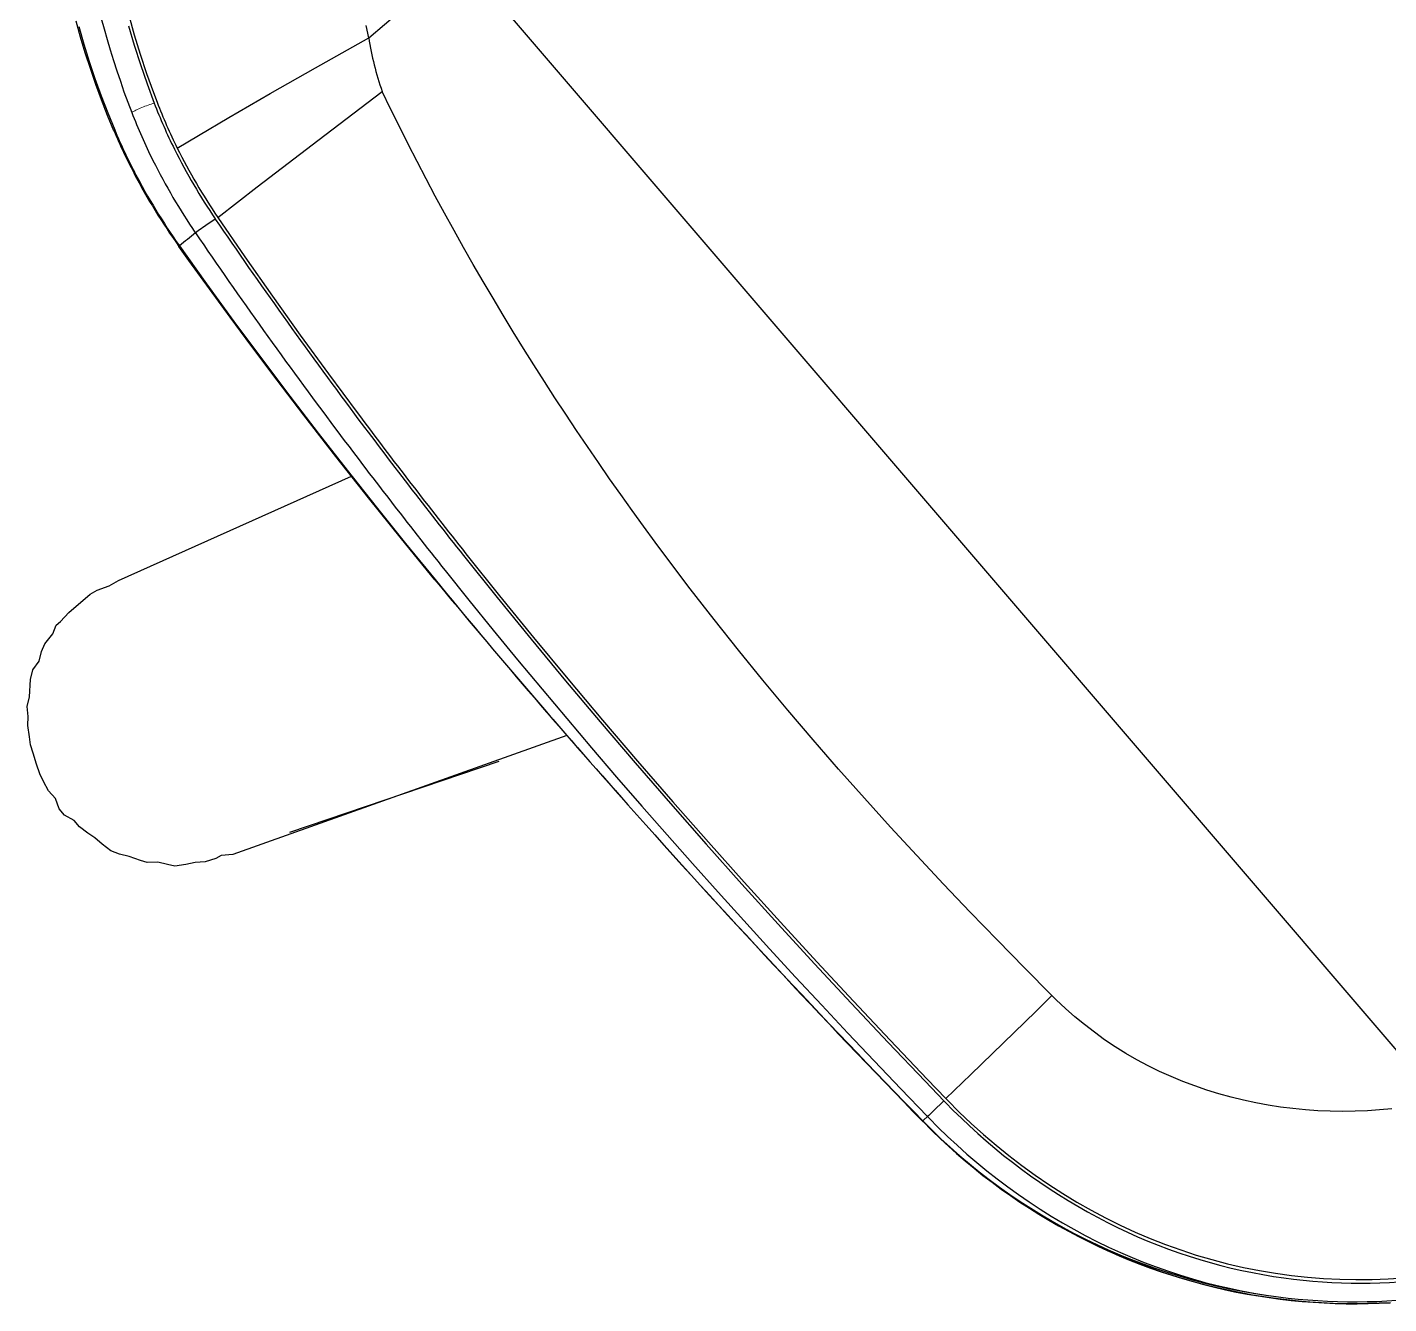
# Model space of a CAD drawing. Extents: x 741 to 1339, y 725 to 848.
# Drawn here: x 1106.6011 to 1106.8257, y 785.6716 to 785.8822 of the extents above; entities that cross this region are included whole.
import ezdxf

# ---------------------------------------------------------------- set-up
doc = ezdxf.new("R2010")
doc.units = 0
doc.header["$MEASUREMENT"] = 0
doc.linetypes.add('CONTINU', pattern=[0])
for name, color, linetype in [('Lay Out', 31, 'CONTINUOUS'), ('PAREDES', 7, 'CONTINUOUS'), ('PENA-008', 8, 'CONTINUOUS')]:
    doc.layers.add(name, color=color, linetype=linetype)
doc.layers.add('MOCHO', color=3, linetype='CONTINUOUS', lineweight=15)

# ---------------------------------------------------------------- blocks, each defined once
blk = doc.blocks.new('*E421')
at = {"layer": 'MOCHO', "lineweight": 13, "extrusion": (0, 0, -1)}
for centre, major_axis, ratio, start_param, end_param in [((317.6690336087922, 14.37747989017498), (0.9225041270256044, -2.643669128417969), 0.1030152734350353, 4.092191219329834, 5.731472492218018), ((317.3431211332063, 10.63219485599529), (0.8430398702621461, -2.670071840286255), 0.09591727547845288, 5.923357963562012, 6.283185958862305)]:
    blk.add_ellipse(centre, major_axis=major_axis, ratio=ratio, start_param=start_param, end_param=end_param, dxfattribs=at)
blk = doc.blocks.new('A$C12870BC7')
at = {"layer": 'Lay Out', "linetype": 'CONTINU', "ltscale": 0.6}
for p, q in [((0.3634561056051666, 0.4363924603103584), (0.3622202564010308, 0.4336781513093371)), ((0.3625426080602097, 0.4348952935583981), (0.3636835644797998, 0.4373533050673046)), ((0.3622202564010308, 0.4336781513093371), (0.3610374000640491, 0.4309268708953056)), ((0.3614460386982614, 0.4324067802524638), (0.3625426080602097, 0.4348952935583981)), ((0.3671548185300821, 0.4350149051581553), (0.3663801735885386, 0.4333900550450522)), ((0.360394924490663, 0.4298891231581052), (0.3614460386982614, 0.4324067802524638)), ((0.3656245865482219, 0.4317525708711543), (0.3648882099944899, 0.430102826469934)), ((0.3663801735885386, 0.4333900550450522), (0.3656245865482219, 0.4317525708711543)), ((0.3709242089559552, 0.4324583693348956), (0.3695253986743978, 0.4294431011308149)), ((0.3593905013783001, 0.4273438176114865), (0.360394924490663, 0.4298891231581052)), ((0.3610374000640491, 0.4309268708953056), (0.3599091539982169, 0.4281405950475943)), ((0.3648882099944899, 0.430102826469934), (0.3641712422881369, 0.4284412414510967)), ((0.3695253986743978, 0.4294431011308149), (0.368191223516817, 0.4263792268859703)), ((0.3697746314682604, 0.4311756154161372), (0.3684033170538328, 0.4281239937693186)), ((0.358434066335974, 0.4247724123529366), (0.3593905013783001, 0.4273438176114865)), ((0.3599091539982169, 0.4281405950475943), (0.3588372576757024, 0.4253214904774865)), ((0.3634738970486637, 0.4267682430534165), (0.3627963573782722, 0.4250842661449639)), ((0.3641712422881369, 0.4284412414510967), (0.3634738970486637, 0.4267682430534165)), ((0.3684033170538328, 0.4281239937693186), (0.3670995674007713, 0.4250302433272424)), ((0.3575270231482932, 0.4221765781912978), (0.358434066335974, 0.4247724123529366)), ((0.3588372576757024, 0.4253214904774865), (0.3578236489295819, 0.4224718841098962)), ((0.3627963573782722, 0.4250842661449639), (0.3621388979304925, 0.4233897532231055)), ((0.3670995674007713, 0.4250302433272424), (0.3658647710349783, 0.4218972479514065)), ((0.368191223516817, 0.4263792268859703), (0.3669234992480028, 0.4232696838673888)), ((0.3578236489295819, 0.4224718841098962), (0.3568703724025113, 0.4195942936023727)), ((0.3621388979304925, 0.4233897532231055), (0.3615017323248253, 0.4216851773021659)), ((0.3669234992480028, 0.4232696838673888), (0.3657242247350609, 0.4201177068830617)), ((0.3566709129265178, 0.4195580927451061), (0.3575270231482932, 0.4221765781912978)), ((0.3615017323248253, 0.4216851773021659), (0.3608845706491479, 0.4199693405876275)), ((0.3658647710349783, 0.4218972479514065), (0.3646999350193596, 0.4187264266850121)), ((0.3657242247350609, 0.4201177068830617), (0.3651509465854019, 0.4185268985456929)), ((0.3546505465132554, 0.4121944721637334), (0.3546278570823347, 0.4120971227560091)), ((0.3548258364810977, 0.4122241347418054), (0.3548028418796889, 0.4121266708953186)), ((0.3583848575836441, 0.4116908720814223), (0.3583720099032348, 0.4116390693796035)), ((0.3622933752663471, 0.4107879181792811), (0.3622834877402852, 0.4107482383776784)), ((0.3627525043692117, 0.4106024278855926), (0.3667661075332376, 0.4099314570114672)), ((0.3667661075332376, 0.4099314570114672), (0.3725241418929386, 0.4089120729124858)), ((0.3725241418929386, 0.4089120729124858), (0.3802534559818582, 0.4074784045240136)), ((0.3802534559818582, 0.4074784045240136), (0.3886811071146781, 0.405854202898368)), ((0.3886811071146781, 0.405854202898368), (0.398595350839571, 0.4038751413200004)), ((0.398595350839571, 0.4038751413200004), (0.3995641910650534, 0.4056858479314229)), ((0.398595350839571, 0.4038751413200004), (0.4186453310797447, 0.4038751413200004)), ((0.4186453310797447, 0.4038751413200004), (0.4186453310791762, 0.1556179701617708)), ((0.352540520990317, 0.3981142307279839), (0.3518684743899598, 0.390481167432668)), ((0.3521516421497495, 0.3952555073901891), (0.3524036672541229, 0.3981028554953951)), ((0.3524047658681297, 0.3981045263042375), (0.3524036367370513, 0.3981025961004576)), ((0.3524062612038392, 0.3981310532549429), (0.3524036825127155, 0.3981027868319558)), ((0.3524077717981413, 0.3981062886641809), (0.3524047658681297, 0.3981045263042375)), ((0.3524194445719218, 0.3981092793355998), (0.3524077717981413, 0.3981062886641809)), ((0.3524386092829559, 0.3981115757440108), (0.3524194445719218, 0.3981092793355998)), ((0.3525404904733591, 0.3981142307279839), (0.3524386092829559, 0.3981115757440108)), ((0.3525431759741764, 0.3981425200386326), (0.352540520990317, 0.3981142307279839)), ((0.3559322323350784, 0.3980613980752565), (0.3559297604535345, 0.398039639414506)), ((0.356510194852774, 0.3980004784027784), (0.355929806229085, 0.3980396317852097)), ((0.3580462861092997, 0.3978559801442003), (0.356510194852774, 0.3980004784027784)), ((0.3599109239873428, 0.3976364480747776), (0.3580462861092997, 0.3978559801442003)), ((0.3603997767024225, 0.3975835620172035), (0.3595607255147684, 0.3897128776680034)), ((0.3599126176839604, 0.3976513632858456), (0.3599109087288639, 0.3976364480747776)), ((0.3603997767024225, 0.3975835620172035), (0.3686188742765921, 0.3971676221774629)), ((0.3686188742765921, 0.3971676221774629), (0.3826338321010212, 0.3964043524683944)), ((0.3826338321010212, 0.3964043524683944), (0.3945129774905922, 0.3957257294425887)), ((0.3936918398147213, 0.3926054749374686), (0.3945129774905922, 0.3957257294425887)), ((0.3516717004148973, 0.3895129985824184), (0.3521516421497495, 0.3952555073901891)), ((0.3928940324278187, 0.3894755617841525), (0.3936918398147213, 0.3926054749374686)), ((0.3512285469907397, 0.3837669421670995), (0.3516717004148973, 0.3895129985824184)), ((0.3518684743899598, 0.390481167432668), (0.3512611697232728, 0.3828180219498023)), ((0.3595607255147684, 0.3897128776680034), (0.3587951593972889, 0.3818433987421628)), ((0.3921199062761502, 0.3863389348787365), (0.3928940324278187, 0.3894755617841525)), ((0.3913697817889101, 0.3831980966197222), (0.3921199062761502, 0.3863389348787365)), ((0.3512611697232728, 0.3828180219498023), (0.3507181797513681, 0.3751388168661975)), ((0.3508209917120553, 0.378011692488613), (0.3512285469907397, 0.3837669421670995)), ((0.3587951593972889, 0.3818433987421628), (0.3581000876783378, 0.3739716310372074)), ((0.3906433232781978, 0.3800524976998219), (0.3913697817889101, 0.3831980966197222)), ((0.3899402408322317, 0.3769019321291722), (0.3906433232781978, 0.3800524976998219)), ((0.3504484089791617, 0.3722483557903757), (0.3508209917120553, 0.378011692488613)), ((0.3507181797513681, 0.3751388168661975), (0.350238222758037, 0.3674473515554979)), ((0.3892603971241329, 0.3737466440441182), (0.3899402408322317, 0.3769019321291722)), ((0.3581000876783378, 0.3739716310372074), (0.3574727943401399, 0.3660886025388805)), ((0.3886036700857289, 0.3705868623226394), (0.3892603971241329, 0.3737466440441182)), ((0.3499539563843541, 0.3635913995012885), (0.3504484089791617, 0.3722483557903757)), ((0.3879699376488475, 0.3674228158427155), (0.3886036700857289, 0.3705868623226394)), ((0.350238222758037, 0.3674473515554979), (0.3498198797001919, 0.3597457583971533)), ((0.3873590472280171, 0.3642547258528026), (0.3879699376488475, 0.3674228158427155)), ((0.2973512356924743, 0.3638305256836389), (0.2993079712497888, 0.3640751176283317)), ((0.2993079712497888, 0.3640751176283317), (0.3039552181986096, 0.3640751176283317)), ((0.3039552181986096, 0.3640751176283317), (0.3053004738941922, 0.3638305256836389)), ((0.3574727943401399, 0.3660886025388805), (0.3569113720666905, 0.35819058253675)), ((0.3867708614967, 0.3610827945285706), (0.3873590472280171, 0.3642547258528026)), ((0.2903803652694137, 0.3611400142922463), (0.29172562096511, 0.3621183820710172)), ((0.29172562096511, 0.3621183820710172), (0.29294858068846, 0.3627298619326353)), ((0.29294858068846, 0.3627298619326353), (0.2950276122181208, 0.3630967498495608)), ((0.2950276122181208, 0.3630967498495608), (0.2963728679138171, 0.3638305256836389)), ((0.2963728679138171, 0.3638305256836389), (0.2973512356924743, 0.3638305256836389)), ((0.3053004738941922, 0.3638305256836389), (0.3072572094516204, 0.3630967498495608)), ((0.3072572094516204, 0.3630967498495608), (0.3089693530642421, 0.3627298619326353)), ((0.3089693530642421, 0.3627298619326353), (0.3493701985785833, 0.3507874736358332)), ((0.3495349572097552, 0.3549232167502083), (0.3499539563843541, 0.3635913995012885)), ((0.2853662304036675, 0.3577157270670028), (0.2873229659609819, 0.35979475859655)), ((0.2873229659609819, 0.35979475859655), (0.2886682216566783, 0.3607731263753209)), ((0.2886682216566783, 0.3607731263753209), (0.2903803652694137, 0.3611400142922463)), ((0.3498198797001919, 0.3597457583971533), (0.3494617467931107, 0.3520365855649885)), ((0.3862052889036818, 0.3579072393040548), (0.3867708614967, 0.3610827945285706)), ((0.2840209747079712, 0.3567373592882319), (0.2853662304036675, 0.3577157270670028)), ((0.385662161605012, 0.3547282585398221), (0.3862052889036818, 0.3579072393040548)), ((0.282064239150543, 0.354291439841532), (0.2830426069293139, 0.3553921035925356)), ((0.2830426069293139, 0.3553921035925356), (0.2840209747079712, 0.3567373592882319)), ((0.3491893057784523, 0.3462467333599903), (0.3495349572097552, 0.3549232167502083)), ((0.2803520955379213, 0.3516009284501393), (0.2810858713718858, 0.3527015922011429)), ((0.2810858713718858, 0.3527015922011429), (0.282064239150543, 0.354291439841532)), ((0.3851413575326319, 0.3515460544117701), (0.385662161605012, 0.3547282585398221)), ((0.2797406156761895, 0.350255672754443), (0.2803520955379213, 0.3516009284501393)), ((0.3494617467931107, 0.3520365855649885), (0.3491622829256471, 0.3443215496433965)), ((0.3846427393597764, 0.3483608252804657), (0.3851413575326319, 0.3515460544117701)), ((0.2783953599804931, 0.3469536815014322), (0.279006839842225, 0.3485435291418213)), ((0.279006839842225, 0.3485435291418213), (0.2797406156761895, 0.350255672754443)), ((0.3841661850181595, 0.3451727580629864), (0.3846427393597764, 0.3483608252804657)), ((0.2780284720635677, 0.3456084258057359), (0.2783953599804931, 0.3469536815014322)), ((0.3489147590868811, 0.3375639405685575), (0.3491893057784523, 0.3462467333599903)), ((0.2776615841465286, 0.3438962821931142), (0.2780284720635677, 0.3456084258057359)), ((0.2776615841465286, 0.3421841385804925), (0.2776615841465286, 0.3438962821931142)), ((0.3491622829256471, 0.3443215496433965), (0.3489198859522844, 0.3366020010123663)), ((0.383711541922537, 0.3419820549347747), (0.3841661850181595, 0.3451727580629864)), ((0.2770501042847968, 0.3404719949676434), (0.2776615841465286, 0.3421841385804925)), ((0.3832786880046228, 0.3387889066275562), (0.383711541922537, 0.3419820549347747)), ((0.2770501042847968, 0.339126739271947), (0.2770501042847968, 0.3404719949676434)), ((0.2776615841465286, 0.3374145956593253), (0.2770501042847968, 0.339126739271947)), ((0.2776615841465286, 0.336069339963629), (0.2776615841465286, 0.3374145956593253)), ((0.348708921546347, 0.3288733811864546), (0.3489147590868811, 0.3375639405685575)), ((0.3828674706792867, 0.3355935115021254), (0.3832786880046228, 0.3387889066275562)), ((0.278028472063454, 0.3343571963510072), (0.2776615841465286, 0.336069339963629)), ((0.3489198859522844, 0.3366020010123663), (0.3487328164008545, 0.3288759236386483)), ((0.3824777373610573, 0.3323960641048558), (0.3828674706792867, 0.3355935115021254)), ((0.2783953599804931, 0.3330119406553109), (0.278028472063454, 0.3343571963510072)), ((0.2786399519251859, 0.3314220930149219), (0.2783953599804931, 0.3330119406553109)), ((0.2790068398421113, 0.3297099494023001), (0.2786399519251859, 0.3314220930149219)), ((0.3821093507232831, 0.3291967418156361), (0.3824777373610573, 0.3323960641048558)), ((0.2797406156761895, 0.3283646937066038), (0.2790068398421113, 0.3297099494023001)), ((0.2807189834548467, 0.3270194380109075), (0.2797406156761895, 0.3283646937066038)), ((0.3509799397964457, 0.3289601888586873), (0.3507725306274665, 0.3226650238016333)), ((0.3548866417143586, 0.3288405257612936), (0.3545922131610837, 0.3199943808927088)), ((0.3553845732535024, 0.3288184295056595), (0.3550895038420663, 0.3199437321168404)), ((0.3817621276636487, 0.3259957162934057), (0.3821093507232831, 0.3291967418156361)), ((0.2816973512335039, 0.3253072943982858), (0.2807189834548467, 0.3270194380109075)), ((0.381435930855389, 0.3227931477527051), (0.3817621276636487, 0.3259957162934057)), ((0.2823088310952357, 0.3243289266195148), (0.2816973512335039, 0.3253072943982858)), ((0.2836540867908184, 0.3232282628685113), (0.2823088310952357, 0.3243289266195148)), ((0.2846324545695893, 0.3218830071728149), (0.2836540867908184, 0.3232282628685113)), ((0.2853662304035538, 0.320904639394044), (0.2846324545695893, 0.3218830071728149)), ((0.3507725306274665, 0.3226650238016333), (0.3506015130473656, 0.3163313157035788)), ((0.3811305771961884, 0.3195891925929715), (0.381435930855389, 0.3227931477527051)), ((0.2869560780439429, 0.3199262716155005), (0.2853662304035538, 0.320904639394044)), ((0.2883013337395255, 0.3191924957814223), (0.2869560780439429, 0.3199262716155005)), ((0.2896465894352218, 0.3182141280026514), (0.2883013337395255, 0.3191924957814223)), ((0.3545922131610837, 0.3199943808927088), (0.3543702015809345, 0.3111076883935908)), ((0.3550895038420663, 0.3199437321168404), (0.3548682551882507, 0.3110661804296484)), ((0.3808458988422103, 0.3163839957708348), (0.3811305771961884, 0.3195891925929715)), ((0.2913587330479572, 0.3174803521688006), (0.2896465894352218, 0.3182141280026514)), ((0.2923371008266145, 0.3172357602241078), (0.2913587330479572, 0.3174803521688006)), ((0.2939269484670035, 0.3161350964731042), (0.2923371008266145, 0.3172357602241078)), ((0.3485259746867655, 0.2952218447844785), (0.2939269484670035, 0.3161350964731042)), ((0.3506015130473656, 0.3163313157035788), (0.3504675584313759, 0.3099967903203975)), ((0.3805816974326603, 0.3131776993809723), (0.3808458988422103, 0.3163839957708348)), ((0.3372197226734102, 0.2992582522906702), (0.3033437383367641, 0.3128331052200934)), ((0.3803378051235882, 0.3099704345511469), (0.3805816974326603, 0.3131776993809723)), ((0.3504675584313759, 0.3099967903203975), (0.3503700106628571, 0.3036619094016402)), ((0.3543702015809345, 0.3111076883935908), (0.3542204086131164, 0.3022189166222375)), ((0.3548682551882507, 0.3110661804296484), (0.354719087820115, 0.3021863509302563)), ((0.3801140235541993, 0.3067623293104731), (0.3803378051235882, 0.3099704345511469)), ((0.379725953415516, 0.3003440808620468), (0.3801140235541993, 0.3067623293104731)), ((0.3503700106628571, 0.3036619094016402), (0.350308167849505, 0.2973270986958738)), ((0.3542204086131164, 0.3022189166222375), (0.3541410947853478, 0.2933293024129995)), ((0.354719087820115, 0.3021863509302563), (0.3546403385578856, 0.2933050299100302)), ((0.3794157628029211, 0.2939238728845481), (0.379725953415516, 0.3003440808620468)), ((0.350308167849505, 0.2973270986958738), (0.3502813586160869, 0.2909927545079114)), ((0.3541410947853478, 0.2933293024129995), (0.3541304901085027, 0.2844399740033765)), ((0.3546403385578856, 0.2933050299100302), (0.3546302526709155, 0.2844231133301633)), ((0.3791815901761879, 0.2875025617634179), (0.3794157628029211, 0.2939238728845481)), ((0.3502813586160869, 0.2909927545079114), (0.3502888963287774, 0.2846592504925098)), ((0.3790214366678697, 0.281080957869122), (0.3791815901761879, 0.2875025617634179)), ((0.3502888963287774, 0.2846592504925098), (0.3503300638369069, 0.2783269423641883)), ((0.3541304901085027, 0.2844399740033765), (0.3541867788176774, 0.2755519959732879)), ((0.3546302526709155, 0.2844231133301633), (0.3546870754285578, 0.2755415190865875)), ((0.378933120308659, 0.2746598432015759), (0.3790214366678697, 0.281080957869122)), ((0.3503300638369069, 0.2783269423641883), (0.3504041897651291, 0.2719961791617749)), ((0.3541867788176774, 0.2755519959732879), (0.3543080993725312, 0.2666663429615852)), ((0.3546870754285578, 0.2755415190865875), (0.3548089910660224, 0.2666610749547687)), ((0.3789143065438907, 0.2682399587527158), (0.378933120308659, 0.2746598432015759)), ((0.3504041897651291, 0.2719961791617749), (0.3505105569627744, 0.2656672488899545)), ((0.3789624471991715, 0.2618214933468295), (0.3789143065438907, 0.2682399587527158)), ((0.3505105569627744, 0.2656672488899545), (0.3506484787959039, 0.2593399646321046)), ((0.3543080993725312, 0.2666663429615852), (0.3544925597155384, 0.257783144665396)), ((0.3548089910660224, 0.2666610749547687), (0.354994122784376, 0.2577824351437954)), ((0.3790748109982474, 0.2554044622427369), (0.3789624471991715, 0.2618214933468295)), ((0.3506484787959039, 0.2593399646321046), (0.3508172686309194, 0.2530142863340785)), ((0.3544925597155384, 0.257783144665396), (0.3547381457212282, 0.2489023228850016)), ((0.354994122784376, 0.2577824351437954), (0.3552404717163995, 0.2489059811168914)), ((0.379248392010993, 0.248989327010591), (0.3790748109982474, 0.2554044622427369)), ((0.3508172686309194, 0.2530142863340785), (0.3510161940584453, 0.2466904314301388)), ((0.3547381457212282, 0.2489023228850016), (0.355042766971053, 0.2400250525268035)), ((0.3552404717163995, 0.2489059811168914), (0.355545916926701, 0.2400330670686941)), ((0.3794799096538668, 0.2425767819136269), (0.379248392010993, 0.248989327010591)), ((0.3510161940584453, 0.2466904314301388), (0.3512444921520341, 0.2403690369640259)), ((0.3797657476559948, 0.2361675021416119), (0.3794799096538668, 0.2425767819136269)), ((0.3512444921520341, 0.2403690369640259), (0.3515014305023101, 0.2340513960955519)), ((0.355042766971053, 0.2400250525268035), (0.3554041499444907, 0.2311542365259953)), ((0.355545916926701, 0.2400330670686941), (0.3559079865338504, 0.2311712497846798)), ((0.3801019845755604, 0.2297618653431215), (0.3797657476559948, 0.2361675021416119)), ((0.3515014305023101, 0.2340513960955519), (0.3517861851489101, 0.2277376003760452)), ((0.3554041499444907, 0.2311542365259953), (0.3558197617258543, 0.2222889250390523)), ((0.3559079865338504, 0.2311712497846798), (0.3563242696904467, 0.222316604008725)), ((0.3804842717320867, 0.2233597303768562), (0.3801019845755604, 0.2297618653431215)), ((0.3517861851489101, 0.2277376003760452), (0.3520979168727649, 0.2214265359332472)), ((0.3809078637235075, 0.2169601969894899), (0.3804842717320867, 0.2233597303768562)), ((0.3520979168727649, 0.2214265359332472), (0.3524357559377336, 0.2151166311384856)), ((0.3558197617258543, 0.2222889250390523), (0.356286825263112, 0.2134250554831993)), ((0.3563242696904467, 0.222316604008725), (0.3567922639979884, 0.2134581512300571)), ((0.3813674810992893, 0.2105623649279238), (0.3809078637235075, 0.2169601969894899)), ((0.3524357559377336, 0.2151166311384856), (0.3527987868321247, 0.2088071764701596)), ((0.356286825263112, 0.2134250554831993), (0.3565386977822413, 0.2089929948222249)), ((0.3567922639979884, 0.2134581512300571), (0.3570447468582074, 0.2090266017298887)), ((0.3565417189707318, 0.2089415506957408), (0.3540863777042773, 0.2087977085536892)), ((0.3565386977822413, 0.2089929948222249), (0.3565417189707318, 0.2089415430664445)), ((0.3565417037122529, 0.2089415506957408), (0.3565631419438091, 0.2085868738452206)), ((0.3570447468582074, 0.2090266017298887), (0.3627167078623756, 0.2093695905480359)), ((0.3570447468582074, 0.2090266017298887), (0.3570690994686743, 0.208622708497856)), ((0.3627167078623756, 0.2093695905480359), (0.3776398380055639, 0.2103198458865023)), ((0.3776398380055639, 0.2103198458865023), (0.3813674810992893, 0.2105623649279238)), ((0.3814517081729605, 0.2095441252186134), (0.3813674810992893, 0.2105623649279238)), ((0.3816716903688189, 0.2075049221528076), (0.3814517081729605, 0.2095441252186134)), ((0.3516887899656354, 0.2086583600480623), (0.351690620989018, 0.2086563611810703)), ((0.3516887899656354, 0.2086583600480623), (0.351697899306771, 0.2085186071915501)), ((0.351690620989018, 0.2086563688101393), (0.3517487254629827, 0.2087077519027076)), ((0.351690620989018, 0.2086563688101393), (0.3516997455886326, 0.2085166083245582)), ((0.351847539689345, 0.2065476631501184), (0.3516978382726279, 0.2085195379618341)), ((0.3516996845544895, 0.2085175696118), (0.3518420313608317, 0.2066328667695103)), ((0.3517487254629827, 0.2087077519027076), (0.3518943223356814, 0.2087108417547512)), ((0.3518943223356814, 0.2087108417547512), (0.3528018690547583, 0.2087552898463088)), ((0.3527988020907173, 0.2088069247045183), (0.3528018690547583, 0.2087552898463088)), ((0.3530602111897565, 0.2087578456496573), (0.3528018690547583, 0.2087552898463088)), ((0.3528018690547583, 0.2087552898463088), (0.3528243143492205, 0.2083899091385462)), ((0.3528243143492205, 0.2083898938799535), (0.3529810804643034, 0.2062508084907364)), ((0.3540863777042773, 0.2087977085536892), (0.3530602111897565, 0.2087578456496573)), ((0.3565631266853302, 0.2085868738452206), (0.3566935260642481, 0.2067477863720484)), ((0.3566935260642481, 0.2067477863720484), (0.3568565481756991, 0.2049081572211122)), ((0.3570690994686743, 0.208622708497856), (0.3572738994293445, 0.2059049129232022)), ((0.3819607021447951, 0.2054649561605544), (0.3816716903688189, 0.2075049221528076)), ((0.3518420313608317, 0.2066328667695103), (0.3520199610539407, 0.2047520853689235)), ((0.3520363029372788, 0.2045792291362574), (0.351847539689345, 0.2065476631501184)), ((0.3520199610539407, 0.2047520853689235), (0.3522333668243505, 0.202875988336487)), ((0.3522637618117983, 0.2026171045238385), (0.3520363029372788, 0.2045792291362574)), ((0.3529810804643034, 0.2062508084907364), (0.3531814554519883, 0.2041111814239827)), ((0.3568565481756991, 0.2049081572211122), (0.357052421897663, 0.203068535699245)), ((0.3572738994293445, 0.2059049129232022), (0.3575498499054106, 0.2031941133834749)), ((0.3823189113443846, 0.2034276375227506), (0.3819607021447951, 0.2054649561605544)), ((0.3522333668243505, 0.202875988336487), (0.3524820655697454, 0.2010053767446749)), ((0.3525300078642317, 0.2006598550110681), (0.3522637618117983, 0.2026171045238385)), ((0.3531814554519883, 0.2041111814239827), (0.3534257292241705, 0.2019721036640618)), ((0.357052421897663, 0.203068535699245), (0.357281284556791, 0.2012299593868789)), ((0.3575498499054106, 0.2031941133834749), (0.3578969966723093, 0.2004924002972217)), ((0.3827461958996423, 0.2013963460035626), (0.3823189113443846, 0.2034276375227506)), ((0.3524820655697454, 0.2010053767446749), (0.3527658741875825, 0.1991410211494582)), ((0.3528344765288125, 0.1987109976885364), (0.3525300078642317, 0.2006598550110681)), ((0.3534257292241705, 0.2019721036640618), (0.3537141001418718, 0.1998351239517575)), ((0.357281284556791, 0.2012299593868789), (0.3575432887384409, 0.1993934734926057)), ((0.3578969966723093, 0.2004924002972217), (0.3583153702473396, 0.1978019098580859)), ((0.3832422201227814, 0.1993743774448973), (0.3827461958996423, 0.2013963460035626)), ((0.3527658741875825, 0.1991410211494582), (0.3530846095756601, 0.1972836921061258)), ((0.3531773966835203, 0.1967685413183204), (0.3528344765288125, 0.1987109976885364)), ((0.3537141001418718, 0.1998351239517575), (0.3540467513074077, 0.1977018444324727)), ((0.3540467513074077, 0.1977018444324727), (0.3544238047889507, 0.1955738443637216)), ((0.3575432887384409, 0.1993934734926057), (0.357838510735121, 0.1975601308549955)), ((0.3583153702473396, 0.1978019098580859), (0.3588050011472319, 0.1951248087771233)), ((0.3838063278971617, 0.1973649895424074), (0.3832422201227814, 0.1993743774448973)), ((0.3530846095756601, 0.1972836921061258), (0.3534380581147047, 0.1954341372827599)), ((0.3535579291093995, 0.1948364378593084), (0.3531773966835203, 0.1967685413183204)), ((0.3534380581147047, 0.1954341372827599), (0.3538259756680304, 0.1935930967181463)), ((0.3544238047889507, 0.1955738443637216), (0.354845306362165, 0.1934527106325419)), ((0.357838510735121, 0.1975601308549955), (0.3581670420981595, 0.195730969054253)), ((0.3581670420981595, 0.195730969054253), (0.3585289438614723, 0.1939070256699011)), ((0.3844376494866424, 0.1953713560699413), (0.3838063278971617, 0.1973649895424074)), ((0.3539765010452243, 0.1929122078008874), (0.3535579291093995, 0.1948364378593084)), ((0.3538259756680304, 0.1935930967181463), (0.3542481180994059, 0.191761287562727)), ((0.354845306362165, 0.1934527106325419), (0.3553113018024874, 0.191340022496675)), ((0.3585289438614723, 0.1939070256699011), (0.3589242312838792, 0.1920893764283989)), ((0.3588050011472319, 0.1951248087771233), (0.3593659351478777, 0.1924633019116442)), ((0.3851351167944017, 0.1933964982158756), (0.3844376494866424, 0.1953713560699413)), ((0.385897432845411, 0.1914432693252053), (0.3851351167944017, 0.1933964982158756)), ((0.3544320443939455, 0.1910001616768255), (0.3539765010452243, 0.1929122078008874)), ((0.3542481180994059, 0.191761287562727), (0.3547042260136664, 0.1899394269673991)), ((0.3549251084627372, 0.1890974537716517), (0.3544320443939455, 0.1910001616768255)), ((0.3553113018024874, 0.191340022496675), (0.3558217300758884, 0.1892374126182546)), ((0.3589242312838792, 0.1920893764283989), (0.3593528891065603, 0.1902790665385652)), ((0.3593659351478777, 0.1924633019116442), (0.3599981264734993, 0.189819609377551)), ((0.3867231175626671, 0.1895143854155918), (0.385897432845411, 0.1914432693252053)), ((0.3547042260136664, 0.1899394269673991), (0.3551940094989163, 0.1881282015661014)), ((0.3554544115350495, 0.1872086845317114), (0.3549251084627372, 0.1890974537716517)), ((0.3558217300758884, 0.1892374126182546), (0.356376514889746, 0.1871464755138419)), ((0.3593528891065603, 0.1902790665385652), (0.3598148715540788, 0.1884771564684939)), ((0.3599981264734993, 0.189819609377551), (0.3607015598656176, 0.1871959589195882)), ((0.387610538283468, 0.1876124099199075), (0.3867231175626671, 0.1895143854155918)), ((0.3551940094989163, 0.1881282015661014), (0.3557171939016257, 0.1863282903630221)), ((0.3560206860203721, 0.1853306725540875), (0.3554544115350495, 0.1872086845317114)), ((0.356376514889746, 0.1871464755138419), (0.3569754884002236, 0.1850687980700201)), ((0.3598148715540788, 0.1884771564684939), (0.3603101175922916, 0.1866847066855968)), ((0.3603101175922916, 0.1866847066855968), (0.3608385204115052, 0.1849027623991475)), ((0.3607015598656176, 0.1871959589195882), (0.3614761285145391, 0.1845946164294361)), ((0.3885578945017301, 0.185739730797664), (0.387610538283468, 0.1876124099199075)), ((0.3557171939016257, 0.1863282903630221), (0.3562734740511928, 0.1845403647337349)), ((0.3566223755488522, 0.1834682242747618), (0.3560206860203721, 0.1853306725540875)), ((0.3562734740511928, 0.1845403647337349), (0.3568625295186507, 0.18276507316547)), ((0.3569754884002236, 0.1850687980700201), (0.357618436988048, 0.1830059595445306)), ((0.3608385204115052, 0.1849027623991475), (0.361399912167883, 0.1831323611891236)), ((0.3614761285145391, 0.1845946164294361), (0.3623216950934989, 0.1820178477983205)), ((0.3895632636428559, 0.1838985986817221), (0.3885578945017301, 0.185739730797664)), ((0.3572604566662108, 0.1816179294128375), (0.3566223755488522, 0.1834682242747618)), ((0.3568625295186507, 0.18276507316547), (0.3574840246162125, 0.1810030565163885)), ((0.357618436988048, 0.1830059595445306), (0.3583050859994614, 0.1809595010486333)), ((0.361399912167883, 0.1831323611891236), (0.3619941402762947, 0.1813745330059788)), ((0.3623216950934989, 0.1820178477983205), (0.3632380307246308, 0.1794679189176946)), ((0.3906246315811472, 0.1820910811027403), (0.3895632636428559, 0.1838985986817221)), ((0.3917398316056619, 0.1803191082640438), (0.3906246315811472, 0.1820910811027403)), ((0.3579330830906997, 0.1797847393606986), (0.3572604566662108, 0.1816179294128375)), ((0.3574840246162125, 0.1810030565163885), (0.3581376389149113, 0.1792549251274664)), ((0.3586414144702417, 0.1779650607347918), (0.3579330830906997, 0.1797847393606986)), ((0.3583050859994614, 0.1809595010486333), (0.3590350997471319, 0.1789309865814772)), ((0.3619941402762947, 0.1813745330059788), (0.3626209606000543, 0.1796302849125055)), ((0.3929066664883862, 0.1785844120090729), (0.3917398316056619, 0.1803191082640438)), ((0.3581376389149113, 0.1792549251274664), (0.3588230062101161, 0.1775212969694309)), ((0.3593834061621806, 0.1761638983325753), (0.3586414144702417, 0.1779650607347918)), ((0.3588230062101161, 0.1775212969694309), (0.3595398060726325, 0.1758027594955962)), ((0.3590350997471319, 0.1789309865814772), (0.3598080357335789, 0.176921919108068)), ((0.3626209606000543, 0.1796302849125055), (0.3632801442614095, 0.177900639230316)), ((0.3632380307246308, 0.1794679189176946), (0.3642248760128837, 0.1769471109376042)), ((0.3632801442614095, 0.177900639230316), (0.3639713708312797, 0.1761865801340861)), ((0.3941228474500917, 0.176888556336749), (0.3929066664883862, 0.1785844120090729)), ((0.3601604009169819, 0.1743775672193948), (0.3593834061621806, 0.1761638983325753)), ((0.3595398060726325, 0.1758027594955962), (0.3602876265221653, 0.1740998925297532)), ((0.3598080357335789, 0.176921919108068), (0.3606234362029568, 0.1749338015934114)), ((0.3639713708312797, 0.1761865801340861), (0.3646943198804706, 0.1744890917994013)), ((0.3642248760128837, 0.1769471109376042), (0.3652818494951475, 0.1744576897490475)), ((0.3953861314873279, 0.1752328839975377), (0.3941228474500917, 0.176888556336749)), ((0.396694260337938, 0.1736185470101788), (0.3953861314873279, 0.1752328839975377)), ((0.360970094697052, 0.172611102709439), (0.3601604009169819, 0.1743775672193948)), ((0.3602876265221653, 0.1740998925297532), (0.3610661471298613, 0.1724132453789622)), ((0.3606234362029568, 0.1749338015934114), (0.3614807213313611, 0.1729681217439207)), ((0.3614807213313611, 0.1729681217439207), (0.362379250260517, 0.1710262909735007)), ((0.3646943198804706, 0.1744890917994013), (0.3654485946873933, 0.1728091278837525)), ((0.3652818494951475, 0.1744576897490475), (0.3664085086740556, 0.1720019212437052)), ((0.3980450215153155, 0.1720464914035489), (0.396694260337938, 0.1736185470101788)), ((0.3618140438721298, 0.1708607512048417), (0.360970094697052, 0.172611102709439)), ((0.3610661471298613, 0.1724132453789622), (0.361874940656719, 0.1707433978672412)), ((0.3626897307850072, 0.1691314717272832), (0.3618140438721298, 0.1708607512048417)), ((0.361874940656719, 0.1707433978672412), (0.3627136714151789, 0.1690908535261002)), ((0.362379250260517, 0.1710262909735007), (0.363318336356599, 0.1691097130665327)), ((0.3654485946873933, 0.1728091278837525), (0.36623376801316, 0.171147657303905)), ((0.36623376801316, 0.171147657303905), (0.3670493821020386, 0.1695055803129577)), ((0.3664085086740556, 0.1720019212437052), (0.3676042889840687, 0.1695820407960724)), ((0.3994362483085183, 0.1705174953624606), (0.3980450215153155, 0.1720464914035489)), ((0.3635988949080797, 0.167419541195855), (0.3626897307850072, 0.1691314717272832)), ((0.3627136714151789, 0.1690908535261002), (0.3635819121665804, 0.1674561464042341)), ((0.363318336356599, 0.1691097130665327), (0.3642971861763158, 0.1672197612908946)), ((0.3670493821020386, 0.1695055803129577), (0.3678949181639268, 0.1678838124226019)), ((0.3676042889840687, 0.1695820407960724), (0.3688685190500678, 0.1672003066678514)), ((0.4008658502992262, 0.16903216922789), (0.3994362483085183, 0.1705174953624606)), ((0.4023318133618545, 0.1675909707560237), (0.4008658502992262, 0.16903216922789)), ((0.3635819121665804, 0.1674561464042341), (0.364479296706179, 0.1658397800326981)), ((0.3645388049647522, 0.1657298270809093), (0.3635988949080797, 0.167419541195855)), ((0.3642971861763158, 0.1672197612908946), (0.3653149452420053, 0.1653577021038615)), ((0.3678949181639268, 0.1678838124226019), (0.3687698421504706, 0.166283223368751)), ((0.3687698421504706, 0.166283223368751), (0.3696735437205803, 0.1647046218536303)), ((0.3688685190500678, 0.1672003066678514), (0.3702004359454918, 0.1648589160872831)), ((0.4038322606973566, 0.166194220375715), (0.4023318133618545, 0.1675909707560237)), ((0.364479296706179, 0.1658397800326981), (0.3654054130535656, 0.1642422579430018)), ((0.3655113530124368, 0.1640586673359081), (0.3645388049647522, 0.1657298270809093)), ((0.3653149452420053, 0.1653577021038615), (0.3663706827834972, 0.1635248019638453)), ((0.3654054130535656, 0.1642422579430018), (0.366359864487265, 0.1626640226325122)), ((0.3665137009649584, 0.1624107310701817), (0.3655113530124368, 0.1640586673359081)), ((0.3696735437205803, 0.1647046218536303), (0.3706054125330525, 0.1631488165792376)), ((0.3702004359454918, 0.1648589160872831), (0.3715991089002841, 0.1625600815407466)), ((0.4053653917994211, 0.1648420706724352), (0.4038322606973566, 0.166194220375715)), ((0.406929574005801, 0.1635345979384653), (0.4053653917994211, 0.1648420706724352)), ((0.366359864487265, 0.1626640226325122), (0.3673422390268684, 0.1611055928911043)), ((0.3663706827834972, 0.1635248019638453), (0.3674634222550708, 0.1617222205184277)), ((0.3675478171725786, 0.1607825393396212), (0.3665137009649584, 0.1624107310701817)), ((0.3674634222550708, 0.1617222205184277), (0.368592110818156, 0.1599510563819564)), ((0.3706054125330525, 0.1631488165792376), (0.3715647772126545, 0.1616165552129729)), ((0.3715991089002841, 0.1625600815407466), (0.3730634393004379, 0.1603060155150757)), ((0.4085233424975172, 0.1622717258815243), (0.406929574005801, 0.1635345979384653)), ((0.4101454155584747, 0.1610532561405904), (0.4085233424975172, 0.1622717258815243)), ((0.3673422390268684, 0.1611055928911043), (0.3683521399507867, 0.1595673806991869)), ((0.3686107567392014, 0.1591785323755772), (0.3675478171725786, 0.1607825393396212)), ((0.3683521399507867, 0.1595673806991869), (0.3693891552786113, 0.1580498590710846)), ((0.368592110818156, 0.1599510563819564), (0.3697556651174523, 0.1582123013584038)), ((0.3715647772126545, 0.1616165552129729), (0.3725509511257883, 0.1601085549061878)), ((0.3725509511257883, 0.1601085549061878), (0.3735632171214434, 0.1586254412584509)), ((0.3730634393004379, 0.1603060155150757), (0.3745922064636602, 0.1580988389455484)), ((0.4117946487990025, 0.1598789750962766), (0.4101454155584747, 0.1610532561405904)), ((0.3697045490491178, 0.1575954143363703), (0.3686107567392014, 0.1591785323755772)), ((0.3693891552786113, 0.1580498590710846), (0.3704528730301604, 0.1565534247283864)), ((0.3708262186895013, 0.1560373050240429), (0.3697045490491178, 0.1575954143363703)), ((0.3697556651174523, 0.1582123013584038), (0.3709529712802464, 0.156506870959916)), ((0.3735632171214434, 0.1586254412584509), (0.3746008427903575, 0.1571678398691034)), ((0.3745922064636602, 0.1580988389455484), (0.3761841439321074, 0.1559405354405641)), ((0.3704528730301604, 0.1565534247283864), (0.3715428964837315, 0.1550785354270516)), ((0.3719778103028943, 0.1545011985090383), (0.3708262186895013, 0.1560373050240429)), ((0.3709529712802464, 0.156506870959916), (0.3721828544000232, 0.1548355586296708)), ((0.3715428964837315, 0.1550785354270516), (0.3726587831419579, 0.1536255573717114)), ((0.3746008427903575, 0.1571678398691034), (0.3756630957232687, 0.1557362695282478)), ((0.3756630957232687, 0.1557362695282478), (0.3767492129937295, 0.1543312032502087)), ((0.3761841439321074, 0.1559405354405641), (0.3778378784382426, 0.1538329360235053)), ((0.3731563179593991, 0.1529909246815038), (0.3719778103028943, 0.1545011985090383)), ((0.3721828544000232, 0.1548355586296708), (0.3734441395701538, 0.1531990967769303)), ((0.3726587831419579, 0.1536255573717114), (0.3738001362832506, 0.1521949178009123)), ((0.3743638015602642, 0.1515037217482273), (0.3731563179593991, 0.1529909246815038)), ((0.3734441395701538, 0.1531990967769303), (0.3747356671423745, 0.1515980499673475)), ((0.3767492129937295, 0.1543312032502087), (0.3778584621923642, 0.1529530682739875)), ((0.3778378784382426, 0.1538329360235053), (0.3795520061976845, 0.1517777191327383)), ((0.3778584621923642, 0.1529530682739875), (0.378990080392839, 0.1516022002868027)), ((0.3738001362832506, 0.1521949178009123), (0.3749665439272007, 0.150786998178333)), ((0.3755973314682137, 0.1500430228777674), (0.3743638015602642, 0.1515037217482273)), ((0.3747356671423745, 0.1515980499673475), (0.3760562774687628, 0.1500329064738395)), ((0.3749665439272007, 0.150786998178333), (0.3761576093521057, 0.1494021341911917)), ((0.378990080392839, 0.1516022002868027), (0.3801433351857781, 0.1502788892010045)), ((0.3795520061976845, 0.1517777191327383), (0.3813250166161311, 0.1497764869132112)), ((0.3768588455162103, 0.1486064172227231), (0.3755973314682137, 0.1500430228777674)), ((0.3760562774687628, 0.1500329064738395), (0.377404826159534, 0.14850403250081)), ((0.3761576093521057, 0.1494021341911917), (0.3773729358363767, 0.1480407073029397)), ((0.3781455208766715, 0.1471969870058416), (0.3768588455162103, 0.1486064172227231)), ((0.3813250166161311, 0.1497764869132112), (0.3831553533236161, 0.1478306736671726)), ((0.3773729358363767, 0.1480407073029397), (0.3786120808825331, 0.1467030837179806)), ((0.3794591580557949, 0.1458126570671681), (0.3781455208766715, 0.1471969870058416)), ((0.3786120808825331, 0.1467030837179806), (0.379874663027465, 0.1453895991242149)), ((0.3831553533236161, 0.1478306736671726), (0.3850414141747365, 0.1459416374029985)), ((0.3807971478453851, 0.1444561129076334), (0.3794591580557949, 0.1458126570671681)), ((0.379874663027465, 0.1453895991242149), (0.3811602550323983, 0.1441006044674538)), ((0.382161046615181, 0.1431256303137758), (0.3807971478453851, 0.1444561129076334)), ((0.3811602550323983, 0.1441006044674538), (0.3824684449171514, 0.1428364354355978)), ((0.3850414141747365, 0.1459416374029985), (0.3869815054729884, 0.1441106445788733)), ((0.3869815054729884, 0.1441106445788733), (0.3889738724877247, 0.1423388395840135)), ((0.383548413000824, 0.1418235743574456), (0.382161046615181, 0.1431256303137758)), ((0.3824684449171514, 0.1428364354355978), (0.3837988207013154, 0.1415974429746854)), ((0.3849606355283299, 0.1405485259952144), (0.383548413000824, 0.1418235743574456)), ((0.3837988207013154, 0.1415974429746854), (0.3851509551461163, 0.1403839627723897)), ((0.3889738724877247, 0.1423388395840135), (0.3910167452294786, 0.1406273057744016)), ((0.3863955017112062, 0.1393024840943013), (0.3849606355283299, 0.1405485259952144)), ((0.3851509551461163, 0.1403839627723897), (0.3865244210128935, 0.1391962999991989)), ((0.3878541254218248, 0.1380843500410407), (0.3863955017112062, 0.1393024840943013)), ((0.3910167452294786, 0.1406273057744016), (0.3931082774166157, 0.1389770502126026)), ((0.3865244210128935, 0.1391962999991989), (0.3879188063213519, 0.1380348056011513)), ((0.3893345077933077, 0.136895817531709), (0.3878541254218248, 0.1380843500410407)), ((0.3879188063213519, 0.1380348056011513), (0.3893336685742383, 0.1368997694903697)), ((0.3931082774166157, 0.1389770502126026), (0.3952465312160598, 0.137389034185631)), ((0.3893336685742383, 0.1368997694903697), (0.3907685652741861, 0.1357915273545274)), ((0.3908375490785261, 0.135736093122901), (0.3893345077933077, 0.136895817531709))]:
    blk.add_line(p, q, dxfattribs=at)
for centre, radius, start, end in [((0.4522052729068378, 0.3893861391816387), 0.1001855941351456, 162.4726944979689, 166.8406275814742), ((0.4519316035807037, 0.3892540842523573), 0.09978556131066679, 162.2987623526878, 166.6915445366157), ((0.4497668686062184, 0.3886141721118435), 0.09425072106695559, 160.568608250471, 165.8273963257189), ((0.4497210014715733, 0.3886172695929559), 0.09019498147830318, 160.4990283457877, 165.7704044823622), ((0.4497278525505521, 0.3886024611915815), 0.08971464302178289, 160.5155446584577, 165.8050616182467), ((0.4584390757939332, 0.3884226394409467), 0.1064764486579295, 167.1530197987217, 174.7686463741194), ((0.4587659058311715, 0.3881525406102497), 0.1066915404956785, 167.0144697036008, 174.6274116149142), ((0.4624238021939959, 0.3859362089240364), 0.1071795005868568, 166.1245768339694, 173.5042414737381), ((0.4630262699074024, 0.3857506575962049), 0.1037979590509791, 166.064499708307, 173.4164261509748), ((0.4628060893506358, 0.3858013540548342), 0.1030817313832588, 166.0782409357542, 173.4367797784357), ((0.4386417767748867, 0.3787129667987443), 0.04729496669972466, 147.8578171266645, 158.9171016966401), ((0.351329238015694, 0.2686988055727539), 0.1294218413661188, 87.96288740352931, 89.4637395543577), ((1.350864952364816, 0.2932546796264575), 1.000521873003552, 176.2634193325911, 177.9548612795107), ((1.355605471795286, 0.2915290335859169), 1.001413581370739, 176.1808015454136, 177.8647370010984), ((1.357082619358778, 0.2915041269000227), 1.002392324380746, 176.1853914846331, 177.8666563468942), ((1.908934072801856, 0.3091393688148543), 1.560483661234277, 181.0703427328531, 183.6918856000967), ((1.908925650094432, 0.3091393874112924), 1.560473651640011, 181.0703701090378, 183.6919810440376), ((0.4504906645033202, 0.2144459120297739), 0.09843664641517061, 222.0583522311632, 237.2377961617239)]:
    blk.add_arc(centre, radius, start, end, dxfattribs=at)
for centre, major_axis, ratio, start_param, end_param in [((0.4109614874035401, 0.3027308057207989), (0.002571616501620839, 0.2490519192497311), 0.2431697518053751, 1.1806062142805, 1.347643701280616), ((0.4105545119488738, 0.3077421215825922), (0.004102748252830159, 0.2391474867212141), 0.2350338850591258, 1.189469186472276, 1.362111417457589), ((0.5385114812361849, -0.08478527814030201), (0.1245750310179094, -0.6277983955107146), 0.2285765391819382, 3.948593854990067, 4.04779243476427), ((0.7325659060023213, -0.507159669605457), (0.3067599766807858, -1.066579396926527), 0.2166838983592701, 3.751751422895317, 3.822144269954714), ((0.5403805116639546, 0.3137099158780217), (0.0004688513763989402, 0.5581481596402327), 0.3439620009273443, 1.631537763275456, 1.760339109093858), ((0.4510527734105949, 0.2150369282178559), (0.09888215728165597, -0.01125338076713712), 0.9951914850701874, 3.31939748129574, 3.991985531661935), ((0.4475477674965873, 0.2151132132278377), (0.005215557915930493, -0.09559579081339577), 0.9607017605977078, -0.8791001477047915, -0.6088655628930044)]:
    blk.add_ellipse(centre, major_axis=major_axis, ratio=ratio, start_param=start_param, end_param=end_param, dxfattribs=at)
at = {"layer": 'Lay Out', "linetype": 'CONTINU', "ltscale": 0.6, "extrusion": (0, 0, -1), "xscale": 0.000999982880766, "yscale": 0.000999982880766, "zscale": -0.000999982880766, "rotation": 90.00000000000001}
blk.add_blockref('*E421', (-0.3487089135795145, 0.1013773629904478), dxfattribs=at)
blk = doc.blocks.new('Layout')
at = {"layer": 'PENA-008', "color": 7, "ltscale": 0.2, "rotation": 40.58562502596172}
blk.add_blockref('A$C12870BC7', (1160.880169095587, 500.5578882438629), dxfattribs=at)

msp = doc.modelspace()

# ---------------------------------------------------------------- block references
at = {"layer": 'PAREDES', "color": 7, "lineweight": 0}
msp.add_blockref('Layout', (-54.26272107964405, 284.7565376754262), dxfattribs=at)

doc.saveas('drawing.dxf')
